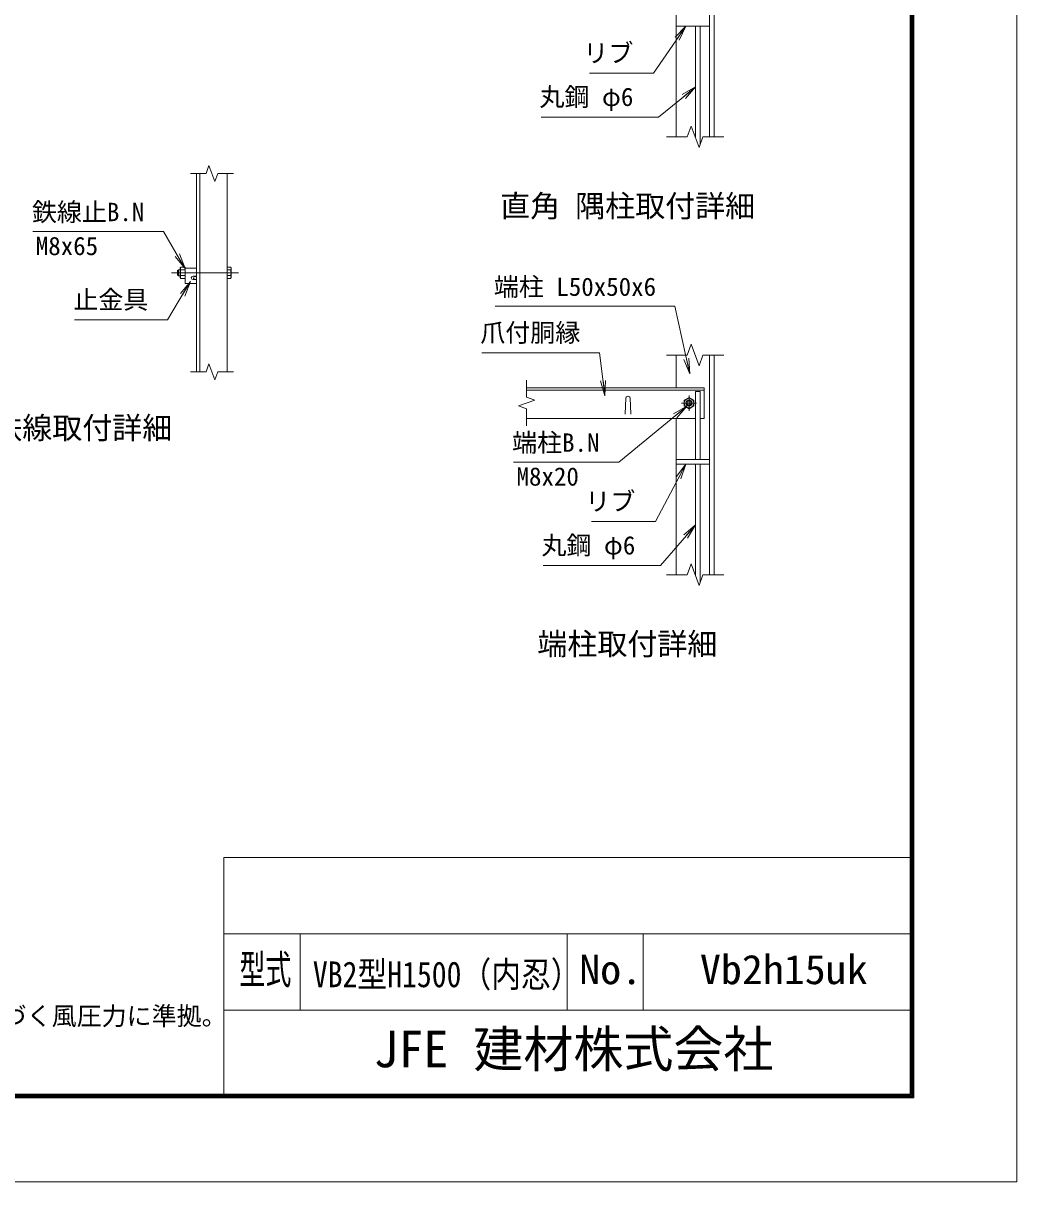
# Model space of a CAD drawing. Units: millimetres, scale not verified. Extents: x -4200 to 4200, y -2970 to 2970.
# Drawn here: x 1593 to 4200, y -2970 to 68 of the extents above; entities that cross this region are included whole.
import ezdxf
from ezdxf.enums import TextEntityAlignment as Align

# ---------------------------------------------------------------- set-up
doc = ezdxf.new("R2010")
doc.units = ezdxf.units.MM
doc.header["$LTSCALE"] = 10
doc.linetypes.add('USER1', pattern=[50.8, 31.75, -6.35, 6.35, -6.35])
for name, color, linetype, lineweight in [('0-0_D-STR1', 1, 'Continuous', 18), ('0-1_D-BMK', 2, 'USER1', 13), ('0-2_D-STR-DIM', 7, 'Continuous', 13), ('0-3_D-STR3', 3, 'Continuous', 13), ('0-7_D-STR-TXT', 7, 'Continuous', 13), ('0-8_0', 7, 'Continuous', 18), ('0-B_D-TTL', 7, 'Continuous', 18)]:
    doc.layers.add(name, color=color, linetype=linetype, lineweight=lineweight)
doc.layers.add('0-9_D-TTL-TXT', color=7, linetype='Continuous')
doc.styles.add('ＭＳ ゴシック', font='')
doc.styles.get('ＭＳ ゴシック').set_extended_font_data('MS Gothic')

# ---------------------------------------------------------------- blocks, each defined once
blk = doc.blocks.new('_Open')
at = {"layer": '0-8_0'}
blk.add_line((-10, 1.667), (0, 0), dxfattribs=at)
blk.add_lwpolyline([(-10, -1.667), (0, 0), (-10, 0)], dxfattribs=at)

msp = doc.modelspace()

# ---------------------------------------------------------------- linework, layer by layer
at = {"layer": '0-0_D-STR1'}
for p, q in [((3394, 346.06), (3394, -229.94)), ((3406, 346.06), (3406, -229.94)), ((3306, -229.94), (3306, 180.06)), ((3306, 60.06), (3394, 60.06)), ((2048.25, -846.38), (2048.25, -326.38)), ((2056.25, -846.38), (2056.25, -326.38)), ((2128.25, -846.38), (2128.25, -326.38)), ((3306, -888.2), (3306, -802.2)), ((3394, -802.2), (3394, -1378.2)), ((3406, -802.2), (3406, -1378.2)), ((3380, -888.2), (2914, -888.2)), ((3380, -894.2), (2914, -894.2)), ((3380, -968.2), (3380, -888.2)), ((3174, -914.45), (3172.5, -957.45)), ((3186, -914.45), (3187.5, -957.45)), ((3357.27, -968.2), (2914, -968.2)), ((3306, -1378.2), (3306, -968.2)), ((3380, -968.2), (3369.27, -968.2)), ((3306, -1076.2), (3394, -1076.2)), ((3306, -1088.2), (3394, -1088.2))]:
    msp.add_line(p, q, dxfattribs=at)
msp.add_arc((3180, -916.95), 6.5, 22.61986, 157.38014, dxfattribs=at)
at = {"layer": '0-1_D-BMK'}
for p, q in [((1982.25, -586.38), (2158.25, -586.38)), ((3340, -948.2), (3340, -908.2)), ((3360, -928.2), (3320, -928.2))]:
    msp.add_line(p, q, dxfattribs=at)
at = {"layer": '0-2_D-STR-DIM'}
for p, q in [((3335.48, -229.94), (3281, -229.94)), ((3431, -229.94), (3376.52, -229.94)), ((2031.75, -326.38), (2072.85, -326.38)), ((2103.64, -326.38), (2144.75, -326.38)), ((3345.74, -774.01), (3335.48, -802.2)), ((3366.26, -830.39), (3345.74, -774.01)), ((3335.48, -802.2), (3281, -802.2)), ((3376.52, -802.2), (3366.26, -830.39)), ((3431, -802.2), (3376.52, -802.2)), ((2031.75, -846.38), (2072.85, -846.38)), ((2103.64, -846.38), (2144.75, -846.38)), ((2914, -867.94), (2914, -912.54)), ((2935.14, -920.24), (2892.86, -935.63)), ((2892.86, -935.63), (2914, -943.33)), ((2914, -912.54), (2935.14, -920.24)), ((2914, -943.33), (2914, -987.94)), ((3345.74, -1350.01), (3335.48, -1378.2)), ((3366.26, -1406.39), (3345.74, -1350.01)), ((3335.48, -1378.2), (3281, -1378.2)), ((3376.52, -1378.2), (3366.26, -1406.39)), ((3431, -1378.2), (3376.52, -1378.2))]:
    msp.add_line(p, q, dxfattribs=at)
for points in [[(3376.52, -229.94), (3366.26, -258.13), (3345.74, -201.75), (3335.48, -229.94)], [(2103.64, -326.38), (2095.94, -347.52), (2080.55, -305.23), (2072.85, -326.38)], [(2103.64, -846.38), (2095.94, -867.52), (2080.55, -825.23), (2072.85, -846.38)]]:
    msp.add_lwpolyline(points, dxfattribs=at)
at = {"layer": '0-3_D-STR3'}
for p, q in [((3357.27, 60.06), (3357.27, -229.94)), ((3369.27, 60.06), (3369.27, -249.88)), ((2006.7, -571.37), (2005.25, -573.88)), ((2005.25, -598.88), (2005.25, -573.88)), ((2018.25, -571.37), (2006.7, -571.37)), ((2018.25, -601.39), (2018.25, -571.37)), ((2018.25, -574.38), (2048.25, -574.38)), ((2018.25, -574.38), (2018.25, -614.38)), ((2128.25, -571.37), (2137.45, -571.37)), ((2128.25, -571.37), (2128.25, -601.39)), ((2138.85, -573.78), (2137.45, -571.37)), ((2138.85, -573.78), (2138.85, -598.98)), ((2000.65, -578.38), (1998.25, -580.78)), ((1998.25, -580.78), (1998.25, -591.98)), ((2000.65, -594.38), (1998.25, -591.98)), ((2000.65, -578.38), (2000.65, -594.38)), ((2005.25, -578.38), (2000.65, -578.38)), ((2005.25, -594.38), (2000.65, -594.38)), ((2006.7, -601.39), (2005.25, -598.88)), ((2018.25, -578.87), (2006.7, -578.87)), ((2018.25, -593.88), (2006.7, -593.88)), ((2018.25, -601.39), (2006.7, -601.39)), ((2038.75, -595.38), (2048.25, -595.38)), ((2038.75, -604.38), (2048.25, -604.38)), ((2048.25, -604.38), (2048.25, -614.38)), ((2128.25, -578.87), (2137.45, -578.87)), ((2128.25, -593.88), (2137.45, -593.88)), ((2128.25, -601.39), (2137.45, -601.39)), ((2138.85, -598.98), (2137.45, -601.39)), ((2018.25, -614.38), (2048.25, -614.38)), ((3369.27, -898.2), (3369.27, -1076.2)), ((3340, -913.19), (3327, -920.69)), ((3327, -920.69), (3327, -935.7)), ((3327, -935.7), (3340, -943.21)), ((3353, -920.69), (3340, -913.19)), ((3340, -943.21), (3353, -935.7)), ((3353, -935.7), (3353, -920.69)), ((3357.27, -1088.2), (3357.27, -1378.2)), ((3369.27, -1088.2), (3369.27, -1398.13))]:
    msp.add_line(p, q, dxfattribs=at)
msp.add_lwpolyline([(3369.27, -898.2), (3357.27, -898.2), (3357.27, -1076.2)], dxfattribs=at)
for centre, radius in [((2044.25, -600.38), 4), ((3340, -928.2), 12.5), ((3340, -928.2), 8), ((3340, -928.2), 5.6)]:
    msp.add_circle(centre, radius, dxfattribs=at)
for centre, radius, start, end in [((2012.18, -575.12), 6.64, 145.61586, 214.38414), ((2131.97, -575.12), 6.64, 325.61585, 34.38415), ((2030.37, -586.38), 24.84, 162.4121, 197.5879), ((2012.18, -597.64), 6.64, 145.61584, 214.38415), ((2038.75, -599.88), 4.5, 90, 270), ((2131.97, -597.64), 6.64, 325.61585, 34.38415), ((2113.78, -586.38), 24.84, 342.4121, 17.5879)]:
    msp.add_arc(centre, radius, start, end, dxfattribs=at)
at = {"layer": '0-7_D-STR-TXT'}
for points in [[(3078.99, -63.11), (3246.66, -63.11), (3330.6, 58.41)], [(2951.96, -178.63), (3259.99, -178.63), (3355.72, -100.63)], [(1618.4, -478.45), (1961.2, -478.45), (2016.82, -573.35)], [(1728.1, -709.69), (1971.92, -709.69), (2030.8, -611.49)], [(2831.79, -674.09), (3302.76, -674.09), (3341.32, -849.23)], [(2796.47, -795.98), (3105.51, -795.98), (3118.95, -907.03)], [(2879.6, -1082.88), (3155.91, -1082.88), (3332.8, -937.64)], [(3084.15, -1238.87), (3251.82, -1238.87), (3330.8, -1089.96)], [(2957.12, -1354.39), (3265.15, -1354.39), (3355.96, -1249.14)]]:
    msp.add_lwpolyline(points, dxfattribs=at)
at = {"layer": '0-B_D-TTL'}
for p, q in [((2120, -2120), (2120, -2740)), ((2120, -2120), (3920, -2120)), ((2120, -2320), (3920, -2320)), ((2320, -2320), (2320, -2520)), ((3020, -2320), (3020, -2520)), ((3220, -2320), (3220, -2520)), ((2120, -2520), (3920, -2520))]:
    msp.add_line(p, q, dxfattribs=at)
at = {"layer": '0-B_D-TTL', "color": 2}
msp.add_lwpolyline([(-4200, 2970), (4200, 2970), (4200, -2970), (-4200, -2970)], close=True, dxfattribs=at)
at = {"layer": '0-B_D-TTL'}
for points in [[(-3930, 2750), (3930, 2750), (3930, -2750), (-3930, -2750)], [(-3927.5, 2747.5), (3927.5, 2747.5), (3927.5, -2747.5), (-3927.5, -2747.5)], [(-3925, 2745), (3925, 2745), (3925, -2745), (-3925, -2745)], [(-3922.5, 2742.5), (3922.5, 2742.5), (3922.5, -2742.5), (-3922.5, -2742.5)], [(-3920, 2740), (3920, 2740), (3920, -2740), (-3920, -2740)]]:
    msp.add_lwpolyline(points, close=True, dxfattribs=at)

# ---------------------------------------------------------------- block references
at = {"layer": '0-7_D-STR-TXT', "xscale": 4, "yscale": 4}
for p, rotation in [((3331.73, 60.06), 55.36729), ((3357.27, -99.37), 39.17151), ((2017.83, -575.07), 300.37182), ((2031.82, -609.78), 59.05204), ((3341.75, -851.18), 282.41679), ((3119.19, -909.02), 276.90146), ((3334.34, -936.37), 39.38905), ((3331.73, -1088.2), 62.05959), ((3357.27, -1247.62), 49.21067)]:
    msp.add_blockref('_Open', p, dxfattribs=dict(at, rotation=rotation))

# ---------------------------------------------------------------- texts
at = {"layer": '0-7_D-STR-TXT', "style": 'ＭＳ ゴシック'}
for s, p in [('リブ', (3062.75, -48.75)), ('丸鋼 φ6', (2947.64, -163.76)), ('鉄線止B.N', (1616.11, -465.61)), ('M8x65', (1626.3, -554.65)), ('端柱 L50x50x6', (2827.98, -661.5)), ('止金具', (1724.8, -695.45)), ('爪付胴縁', (2792.41, -782)), ('端柱B.N', (2875.79, -1070.29)), ('M8x20', (2887.51, -1159.09)), ('リブ', (3067.9, -1224.5)), ('丸鋼 φ6', (2952.8, -1339.52))]:
    msp.add_text(s, height=48.09, dxfattribs=at).set_placement(p, align=Align.BOTTOM_LEFT)
at = {"layer": '0-9_D-TTL-TXT', "style": 'ＭＳ ゴシック'}
for s, height, p in [('直角 隅柱取付詳細', 57.7, (2844.65, -457.53)), ('中間鉄線取付詳細', 57.7, (1354.71, -1039.29)), ('端柱取付詳細', 57.7, (2942.11, -1605.78)), ('（設計条件）風荷重：昭和57年改正 建築基準法・同施行令に基づく風圧力に準拠。', 48.09, (-332.45, -2573.6)), ('JFE 建材株式会社', 96.19, (2512.38, -2698.5))]:
    msp.add_text(s, height=height, dxfattribs=at).set_placement(p, align=Align.BOTTOM_LEFT)
for s, height, width, p in [('型式', 76.98, 0.65, (2160.27, -2474.8)), ('VB2型H1500（内忍）', 67.38, 0.85, (2353.18, -2479.89)), ('No.', 76.98, 1.05, (3052, -2474.8)), ('Vb2h15uk', 76.98, 1.05, (3368.67, -2474.8))]:
    msp.add_text(s, height=height, dxfattribs=dict(at, width=width)).set_placement(p, align=Align.BOTTOM_LEFT)

doc.saveas('drawing.dxf')
